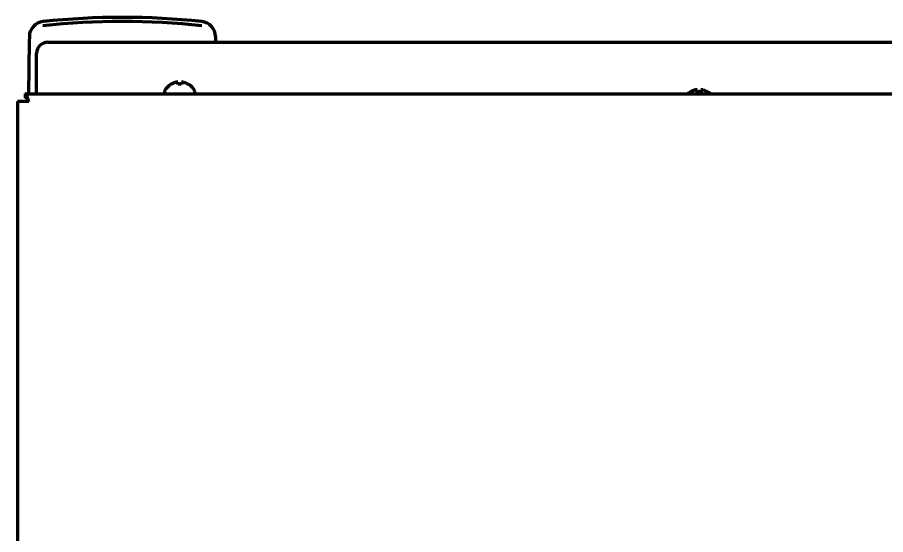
# Model space of a CAD drawing. Header units: inches. Extents: x -2405 to 7588, y 441 to 5654.
# Drawn here: x 2142.3 to 2369.6, y 1330 to 1465.4 of the extents above; entities that cross this region are included whole.
import ezdxf

# ---------------------------------------------------------------- set-up
doc = ezdxf.new("R2010")
doc.units = ezdxf.units.IN

msp = doc.modelspace()

# ---------------------------------------------------------------- linework, layer by layer
at = {"linetype": 'Continuous', "lineweight": 70}
for p, q in [((2145.41, 1460.41), (2145.39, 1459.06)), ((2194.14, 1460.41), (2194.16, 1459.06)), ((2145.39, 1459.06), (2145.15, 1445.4)), ((2150.28, 1458.89), (2813.32, 1458.89)), ((2194.16, 1459.06), (2194.17, 1458.89)), ((2147.28, 1446.14), (2147.28, 1455.99)), ((2147.28, 1445.4), (2147.28, 1446.14)), ((2180.78, 1446), (2180.78, 1445.8)), ((2182.48, 1447.85), (2182.48, 1447.88)), ((2187.08, 1447.88), (2187.08, 1447.85)), ((2188.78, 1445.8), (2188.78, 1446)), ((2318.48, 1445.85), (2318.48, 1445.88)), ((2323.08, 1445.88), (2323.08, 1445.85)), ((2144.28, 1445.4), (2144.28, 1444.4)), ((2144.28, 1445.4), (3035.28, 1445.4)), ((2144.28, 1443.4), (2142.28, 1443.4)), ((2142.28, 1443.4), (2142.28, 956.6)), ((2145.28, 1443.4), (2144.28, 1443.4))]:
    msp.add_line(p, q, dxfattribs=at)
for centre, radius, start, end in [((2149.41, 1460.34), 4, 95.987, 179), ((2169.78, 1266.15), 199.25, 84.013, 95.987), ((2190.14, 1460.34), 4, 1, 84.013), ((2181.18, 1446), 0.4, 149.6988, 180), ((2184.97, 1443.78), 4.8, 121.3727, 149.6988), ((2184.58, 1443.78), 4.8, 30.3012, 58.6273), ((2188.38, 1446), 0.4, 0, 30.3012), ((2320.97, 1441.78), 4.8, 121.3727, 131.047), ((2320.58, 1441.78), 4.8, 48.953, 58.6273), ((2181.18, 1445.8), 0.4, 180, 270), ((2188.38, 1445.8), 0.4, 270, 0)]:
    msp.add_arc(centre, radius, start, end, dxfattribs=at)
for centre, major_axis, ratio, start_param, end_param in [((2169.78, 1266.58), (197.77, 0), 0.999848, 1.465422, 1.67617), ((2150.28, 1455.99), (-3, 0), 0.965926, 4.712389, 6.283185)]:
    msp.add_ellipse(centre, major_axis=major_axis, ratio=ratio, start_param=start_param, end_param=end_param, dxfattribs=at)
for points in [[(2183.78, 1448.4), (2183.72, 1448.38), (2183.61, 1448.36), (2183.45, 1448.3), (2183.29, 1448.25), (2183.14, 1448.19), (2182.99, 1448.12), (2182.83, 1448.05), (2182.66, 1447.96), (2182.54, 1447.89), (2182.48, 1447.85)], [(2184.28, 1448.4), (2184.25, 1448.4), (2184.2, 1448.41), (2184.12, 1448.41), (2184.05, 1448.41), (2183.98, 1448.41), (2183.91, 1448.41), (2183.84, 1448.41), (2183.8, 1448.4), (2183.78, 1448.4)], [(2185.78, 1448.4), (2185.75, 1448.4), (2185.7, 1448.41), (2185.63, 1448.41), (2185.56, 1448.41), (2185.49, 1448.41), (2185.42, 1448.41), (2185.35, 1448.41), (2185.3, 1448.4), (2185.28, 1448.4)], [(2185.28, 1448.4), (2185.28, 1448.38), (2185.28, 1448.36), (2185.28, 1448.3), (2185.28, 1448.25), (2185.28, 1448.19), (2185.28, 1448.12), (2185.28, 1448.05), (2185.28, 1447.96), (2185.28, 1447.89), (2185.28, 1447.85)], [(2185.28, 1447.85), (2185.11, 1447.87), (2184.78, 1447.89), (2184.44, 1447.87), (2184.28, 1447.85)], [(2319.78, 1446.4), (2319.72, 1446.38), (2319.61, 1446.36), (2319.45, 1446.3), (2319.29, 1446.25), (2319.14, 1446.19), (2318.99, 1446.12), (2318.83, 1446.05), (2318.66, 1445.96), (2318.54, 1445.89), (2318.48, 1445.85)], [(2320.28, 1446.4), (2320.25, 1446.4), (2320.2, 1446.41), (2320.12, 1446.41), (2320.05, 1446.41), (2319.98, 1446.41), (2319.91, 1446.41), (2319.84, 1446.41), (2319.8, 1446.4), (2319.78, 1446.4)], [(2321.28, 1445.85), (2321.11, 1445.87), (2320.78, 1445.89), (2320.44, 1445.87), (2320.28, 1445.85)], [(2321.78, 1446.4), (2321.75, 1446.4), (2321.7, 1446.41), (2321.63, 1446.41), (2321.56, 1446.41), (2321.49, 1446.41), (2321.42, 1446.41), (2321.35, 1446.41), (2321.3, 1446.4), (2321.28, 1446.4)], [(2321.28, 1446.4), (2321.28, 1446.38), (2321.28, 1446.36), (2321.28, 1446.3), (2321.28, 1446.25), (2321.28, 1446.19), (2321.28, 1446.12), (2321.28, 1446.05), (2321.28, 1445.96), (2321.28, 1445.89), (2321.28, 1445.85)], [(2145.28, 1443.4), (2145.25, 1443.47), (2145.21, 1443.61), (2145.14, 1443.82), (2145.07, 1444.02), (2145.01, 1444.22), (2144.94, 1444.4), (2144.88, 1444.58), (2144.81, 1444.74), (2144.74, 1444.89), (2144.68, 1445.02), (2144.61, 1445.14), (2144.54, 1445.23), (2144.48, 1445.31), (2144.41, 1445.36), (2144.34, 1445.4), (2144.3, 1445.4), (2144.28, 1445.4)], [(2145.28, 1443.4), (2145.25, 1443.44), (2145.21, 1443.51), (2145.14, 1443.61), (2145.07, 1443.71), (2145.01, 1443.81), (2144.94, 1443.9), (2144.88, 1443.99), (2144.81, 1444.07), (2144.74, 1444.15), (2144.68, 1444.21), (2144.61, 1444.27), (2144.54, 1444.32), (2144.48, 1444.36), (2144.41, 1444.38), (2144.34, 1444.4), (2144.3, 1444.4), (2144.28, 1444.4)]]:
    msp.add_open_spline(points, degree=3, dxfattribs=at)
for points in [[(2184.28, 1447.85), (2184.28, 1447.97), (2184.28, 1448.08), (2184.28, 1448.22), (2184.28, 1448.26), (2184.28, 1448.34), (2184.28, 1448.37), (2184.28, 1448.4)], [(2187.08, 1447.85), (2186.87, 1447.97), (2186.66, 1448.08), (2186.34, 1448.22), (2186.23, 1448.26), (2186, 1448.34), (2185.89, 1448.37), (2185.78, 1448.4)], [(2320.28, 1445.85), (2320.28, 1445.97), (2320.28, 1446.08), (2320.28, 1446.22), (2320.28, 1446.26), (2320.28, 1446.34), (2320.28, 1446.37), (2320.28, 1446.4)], [(2323.08, 1445.85), (2322.87, 1445.97), (2322.66, 1446.08), (2322.34, 1446.22), (2322.23, 1446.26), (2322, 1446.34), (2321.89, 1446.37), (2321.78, 1446.4)]]:
    msp.add_open_spline(points, degree=3, knots=[0, 0, 0, 0, 0.5, 0.5, 0.75, 0.75, 1, 1, 1, 1], dxfattribs=at)

doc.saveas('drawing.dxf')
